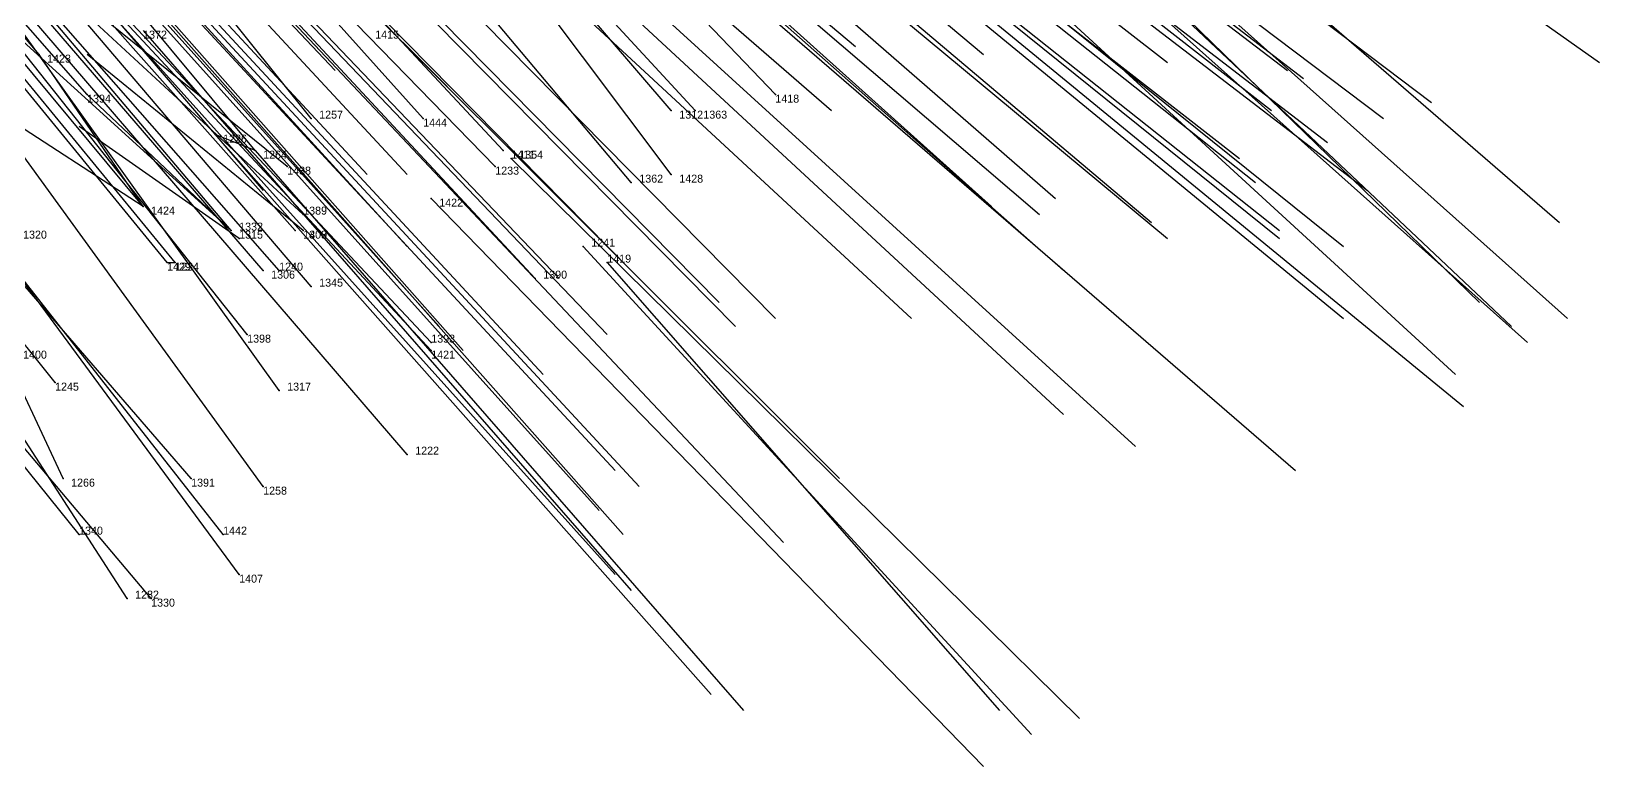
# Model space of a CAD drawing. Extents: x -0.5 to 0.59, y -0.5 to 0.59.
# Drawn here: x 0.276 to 0.472, y -0.419 to -0.3271 of the extents above; entities that cross this region are included whole.
import ezdxf

# ---------------------------------------------------------------- set-up
doc = ezdxf.new("R2010")
doc.units = 0
for name, color, linetype in [('Facilities', 3, 'CONTINUOUS'), ('Facilities_lines', 3, 'CONTINUOUS'), ('Normals', 1, 'CONTINUOUS'), ('Source_points', 5, 'CONTINUOUS'), ('Text', 3, 'CONTINUOUS')]:
    doc.layers.add(name, color=color, linetype=linetype)

msp = doc.modelspace()

# ---------------------------------------------------------------- linework, layer by layer
at = {"layer": 'Facilities', "color": 3}
for p in [(0.369, -0.335, -1.25), (0.356, -0.337, -1.25), (0.359, -0.337, -1.232), (0.311, -0.338, -1.25), (0.325, -0.338, -1.25), (0.304, -0.342, -1.145), (0.335, -0.342, -1.197), (0.308, -0.344, -1.25), (0.334, -0.344, -1.199), (0.336, -0.343, -1.2), (0.351, -0.346, -1.232), (0.356, -0.345, -1.25), (0.326, -0.348, -1.193), (0.29, -0.349, -1.135), (0.31, -0.35, -1.25), (0.301, -0.352, -1.158), (0.309, -0.352, -1.172), (0.31, -0.352, -1.25), (0.302, -0.353, -1.25), (0.345, -0.354, -1.236), (0.293, -0.356, -1.152), (0.348, -0.356, -1.244), (0.305, -0.357, -1.175), (0.307, -0.357, -1.176), (0.339, -0.358, -1.233), (0.311, -0.359, -1.188), (0.303, -0.365, -1.186), (0.326, -0.366, -1.25), (0.326, -0.367, -1.227), (0.279, -0.371, -1.25), (0.307, -0.372, -1.206), (0.323, -0.38, -1.246), (0.28, -0.383, -1.25), (0.296, -0.383, -1.25), (0.305, -0.384, -1.227), (0.282, -0.39, -1.202), (0.3, -0.39, -1.23), (0.302, -0.395, -1.25), (0.288, -0.398, -1.25), (0.291, -0.398, -1.233)]:
    msp.add_point(p, dxfattribs=at)
at = {"layer": 'Facilities_lines', "color": 3}
for p, q in [((0.304, -0.342, -1.145), (0.265, -0.295, -0.991)), ((0.301, -0.352, -1.158), (0.268, -0.322, -1.047)), ((0.29, -0.349, -1.135), (0.277, -0.33, -1.078)), ((0.301, -0.352, -1.158), (0.283, -0.335, -1.096)), ((0.29, -0.349, -1.135), (0.27, -0.336, -1.079)), ((0.304, -0.342, -1.145), (0.299, -0.34, -1.133)), ((0.293, -0.356, -1.152), (0.294, -0.356, -1.155))]:
    msp.add_line(p, q, dxfattribs=at)
at = {"layer": 'Normals', "color": 1}
for p, q in [((0.277, -0.33, -1.078), (0.217, -0.259, -1.115)), ((0.283, -0.335, -1.096), (0.222, -0.265, -1.133)), ((0.251, -0.265, -0.911), (0.314, -0.332, -0.874)), ((0.262, -0.268, -0.937), (0.328, -0.334, -0.9)), ((0.335, -0.342, -1.197), (0.268, -0.27, -1.214)), ((0.308, -0.269, -1.022), (0.379, -0.329, -0.986)), ((0.324, -0.27, -1.054), (0.395, -0.33, -1.017)), ((0.334, -0.344, -1.199), (0.265, -0.273, -1.213)), ((0.359, -0.337, -1.232), (0.3, -0.273, -1.183)), ((0.345, -0.274, -1.101), (0.418, -0.331, -1.063)), ((0.306, -0.276, -1.029), (0.376, -0.337, -0.992)), ((0.36, -0.276, -1.132), (0.433, -0.332, -1.095)), ((0.361, -0.276, -1.136), (0.435, -0.333, -1.099)), ((0.393, -0.275, -1.2), (0.472, -0.331, -1.173)), ((0.29, -0.349, -1.135), (0.231, -0.278, -1.172)), ((0.245, -0.277, -0.923), (0.305, -0.347, -0.885)), ((0.255, -0.277, -0.942), (0.318, -0.345, -0.904)), ((0.26, -0.277, -0.95), (0.323, -0.345, -0.912)), ((0.351, -0.346, -1.232), (0.293, -0.277, -1.188)), ((0.358, -0.28, -1.135), (0.431, -0.337, -1.098)), ((0.377, -0.28, -1.174), (0.451, -0.336, -1.136)), ((0.301, -0.352, -1.158), (0.241, -0.281, -1.195)), ((0.309, -0.352, -1.172), (0.246, -0.281, -1.202)), ((0.371, -0.282, -1.166), (0.445, -0.338, -1.129)), ((0.293, -0.356, -1.152), (0.234, -0.284, -1.189)), ((0.294, -0.356, -1.155), (0.235, -0.284, -1.192)), ((0.307, -0.357, -1.176), (0.243, -0.284, -1.203)), ((0.364, -0.284, -1.155), (0.438, -0.341, -1.118)), ((0.305, -0.357, -1.175), (0.243, -0.285, -1.203)), ((0.311, -0.359, -1.188), (0.248, -0.285, -1.212)), ((0.26, -0.285, -0.965), (0.323, -0.354, -0.928)), ((0.354, -0.286, -1.137), (0.427, -0.343, -1.1)), ((0.392, -0.286, -1.213), (0.467, -0.351, -1.198)), ((0.303, -0.365, -1.186), (0.242, -0.288, -1.203)), ((0.339, -0.358, -1.233), (0.273, -0.287, -1.211)), ((0.327, -0.287, -1.087), (0.396, -0.349, -1.05)), ((0.334, -0.287, -1.101), (0.404, -0.348, -1.063)), ((0.356, -0.288, -1.144), (0.429, -0.346, -1.107)), ((0.369, -0.335, -1.25), (0.326, -0.29, -1.171)), ((0.332, -0.29, -1.101), (0.402, -0.35, -1.063)), ((0.307, -0.372, -1.206), (0.249, -0.291, -1.213)), ((0.278, -0.291, -1.008), (0.342, -0.358, -0.97)), ((0.286, -0.291, -1.02), (0.351, -0.357, -0.982)), ((0.345, -0.291, -1.129), (0.416, -0.351, -1.092)), ((0.37, -0.291, -1.176), (0.443, -0.347, -1.139)), ((0.386, -0.292, -1.211), (0.457, -0.361, -1.195)), ((0.326, -0.367, -1.227), (0.259, -0.295, -1.209)), ((0.265, -0.295, -0.991), (0.327, -0.364, -0.954)), ((0.297, -0.295, -1.046), (0.362, -0.361, -1.01)), ((0.347, -0.294, -1.137), (0.418, -0.353, -1.1)), ((0.359, -0.294, -1.161), (0.432, -0.352, -1.123)), ((0.36, -0.295, -1.163), (0.432, -0.353, -1.126)), ((0.304, -0.297, -1.062), (0.369, -0.363, -1.025)), ((0.356, -0.345, -1.25), (0.32, -0.297, -1.17)), ((0.336, -0.296, -1.119), (0.405, -0.357, -1.081)), ((0.368, -0.296, -1.181), (0.44, -0.354, -1.144)), ((0.389, -0.296, -1.221), (0.461, -0.364, -1.213)), ((0.393, -0.296, -1.23), (0.468, -0.363, -1.231)), ((0.269, -0.298, -1.003), (0.33, -0.367, -0.966)), ((0.284, -0.298, -1.029), (0.348, -0.365, -0.992)), ((0.299, -0.298, -1.055), (0.364, -0.364, -1.018)), ((0.388, -0.299, -1.225), (0.463, -0.366, -1.226)), ((0.318, -0.3, -1.092), (0.386, -0.363, -1.055)), ((0.326, -0.366, -1.25), (0.266, -0.302, -1.202)), ((0.277, -0.302, -1.024), (0.34, -0.37, -0.987)), ((0.356, -0.337, -1.25), (0.326, -0.302, -1.162)), ((0.367, -0.303, -1.189), (0.44, -0.363, -1.158)), ((0.381, -0.303, -1.216), (0.454, -0.37, -1.205)), ((0.305, -0.384, -1.227), (0.247, -0.304, -1.216)), ((0.325, -0.338, -1.25), (0.299, -0.309, -1.158)), ((0.3, -0.39, -1.23), (0.238, -0.311, -1.223)), ((0.377, -0.31, -1.221), (0.455, -0.374, -1.221)), ((0.282, -0.39, -1.202), (0.219, -0.312, -1.21)), ((0.311, -0.338, -1.25), (0.291, -0.313, -1.155)), ((0.337, -0.312, -1.149), (0.405, -0.375, -1.112)), ((0.286, -0.314, -1.061), (0.349, -0.382, -1.024)), ((0.323, -0.38, -1.246), (0.268, -0.316, -1.192)), ((0.289, -0.316, -1.07), (0.352, -0.384, -1.033)), ((0.311, -0.317, -1.111), (0.377, -0.383, -1.074)), ((0.346, -0.317, -1.172), (0.414, -0.379, -1.135)), ((0.285, -0.318, -1.067), (0.347, -0.387, -1.03)), ((0.36, -0.318, -1.201), (0.434, -0.382, -1.182)), ((0.288, -0.32, -1.077), (0.35, -0.39, -1.04)), ((0.291, -0.398, -1.233), (0.227, -0.322, -1.218)), ((0.302, -0.395, -1.25), (0.249, -0.323, -1.206)), ((0.308, -0.344, -1.25), (0.282, -0.323, -1.156)), ((0.306, -0.323, -1.112), (0.37, -0.391, -1.076)), ((0.31, -0.35, -1.25), (0.284, -0.326, -1.156)), ((0.287, -0.326, -1.086), (0.349, -0.395, -1.049)), ((0.29, -0.327, -1.092), (0.351, -0.397, -1.056)), ((0.31, -0.352, -1.25), (0.283, -0.33, -1.156)), ((0.288, -0.398, -1.25), (0.246, -0.333, -1.186)), ((0.302, -0.353, -1.25), (0.282, -0.339, -1.153)), ((0.299, -0.34, -1.133), (0.361, -0.41, -1.096)), ((0.304, -0.342, -1.145), (0.365, -0.412, -1.107)), ((0.336, -0.343, -1.2), (0.407, -0.413, -1.191)), ((0.296, -0.383, -1.25), (0.264, -0.346, -1.163)), ((0.326, -0.348, -1.193), (0.395, -0.419, -1.175)), ((0.28, -0.383, -1.25), (0.266, -0.353, -1.156)), ((0.345, -0.354, -1.236), (0.401, -0.415, -1.292)), ((0.279, -0.371, -1.25), (0.267, -0.356, -1.152)), ((0.348, -0.356, -1.244), (0.397, -0.412, -1.311))]:
    msp.add_line(p, q, dxfattribs=at)
at = {"layer": 'Source_points', "color": 5}
for p in [(0.277, -0.33, -1.078), (0.283, -0.335, -1.096), (0.299, -0.34, -1.133), (0.294, -0.356, -1.155)]:
    msp.add_point(p, dxfattribs=at)

# ---------------------------------------------------------------- texts
at = {"layer": 'Text', "color": 3}
for s, p in [('1372', (0.29, -0.328, -1.092)), ('1415', (0.319, -0.328, -1.25)), ('1423', (0.278, -0.331, -1.078)), ('1394', (0.283, -0.336, -1.096)), ('1418', (0.369, -0.336, -1.25)), ('1257', (0.312, -0.338, -1.25)), ('1312', (0.357, -0.338, -1.25)), ('1363', (0.36, -0.338, -1.232)), ('1444', (0.325, -0.339, -1.25)), ('1226', (0.3, -0.341, -1.133)), ('1264', (0.305, -0.343, -1.145)), ('1411', (0.336, -0.343, -1.197)), ('1354', (0.337, -0.343, -1.2)), ('1438', (0.308, -0.345, -1.25)), ('1233', (0.334, -0.345, -1.199)), ('1362', (0.352, -0.346, -1.232)), ('1428', (0.357, -0.346, -1.25)), ('1422', (0.327, -0.349, -1.193)), ('1424', (0.291, -0.35, -1.135)), ('1389', (0.31, -0.35, -1.25)), ('1320', (0.275, -0.353, -1.25)), ('1332', (0.302, -0.352, -1.158)), ('1315', (0.302, -0.353, -1.25)), ('1300', (0.31, -0.353, -1.25)), ('1403', (0.31, -0.353, -1.172)), ('1241', (0.346, -0.354, -1.236)), ('1429', (0.293, -0.357, -1.152)), ('1234', (0.294, -0.357, -1.155)), ('1240', (0.307, -0.357, -1.176)), ('1419', (0.348, -0.356, -1.244)), ('1306', (0.306, -0.358, -1.175)), ('1345', (0.312, -0.359, -1.188)), ('1390', (0.34, -0.358, -1.233)), ('1398', (0.303, -0.366, -1.186)), ('1393', (0.326, -0.366, -1.25)), ('1400', (0.275, -0.368, -1.25)), ('1421', (0.326, -0.368, -1.227)), ('1245', (0.279, -0.372, -1.25)), ('1317', (0.308, -0.372, -1.206)), ('1222', (0.324, -0.38, -1.246)), ('1266', (0.281, -0.384, -1.25)), ('1391', (0.296, -0.384, -1.25)), ('1258', (0.305, -0.385, -1.227)), ('1340', (0.282, -0.39, -1.202)), ('1442', (0.3, -0.39, -1.23)), ('1407', (0.302, -0.396, -1.25)), ('1282', (0.289, -0.398, -1.25)), ('1330', (0.291, -0.399, -1.233))]:
    msp.add_text(s, height=0.001, dxfattribs=at).set_placement(p)

doc.saveas('drawing.dxf')
